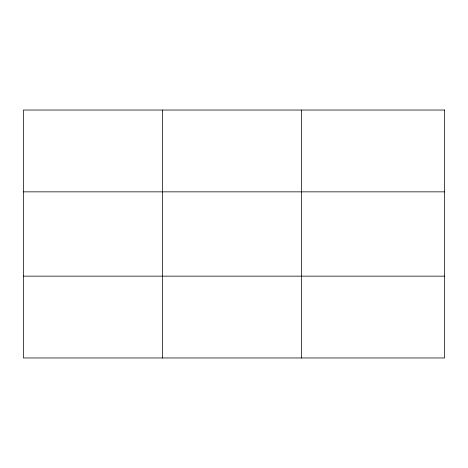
<?xml version="1.0" encoding="UTF-8"?>
<svg xmlns="http://www.w3.org/2000/svg" width="468" height="468" viewBox="0 0 468 468"><rect width="100%" height="100%" fill="white"/><g stroke="black" fill="none" stroke-linecap="round" stroke-linejoin="round"><path stroke-width="0.7" d="M162.396 357.967L162.396 110.033M301.392 357.967L301.392 110.033M23.4 191.851L444.6 191.851M23.4 276.149L444.6 276.149M444.6 110.033L444.6 357.967L23.4 357.967L23.4 110.033L444.6 110.033"/></g></svg>
